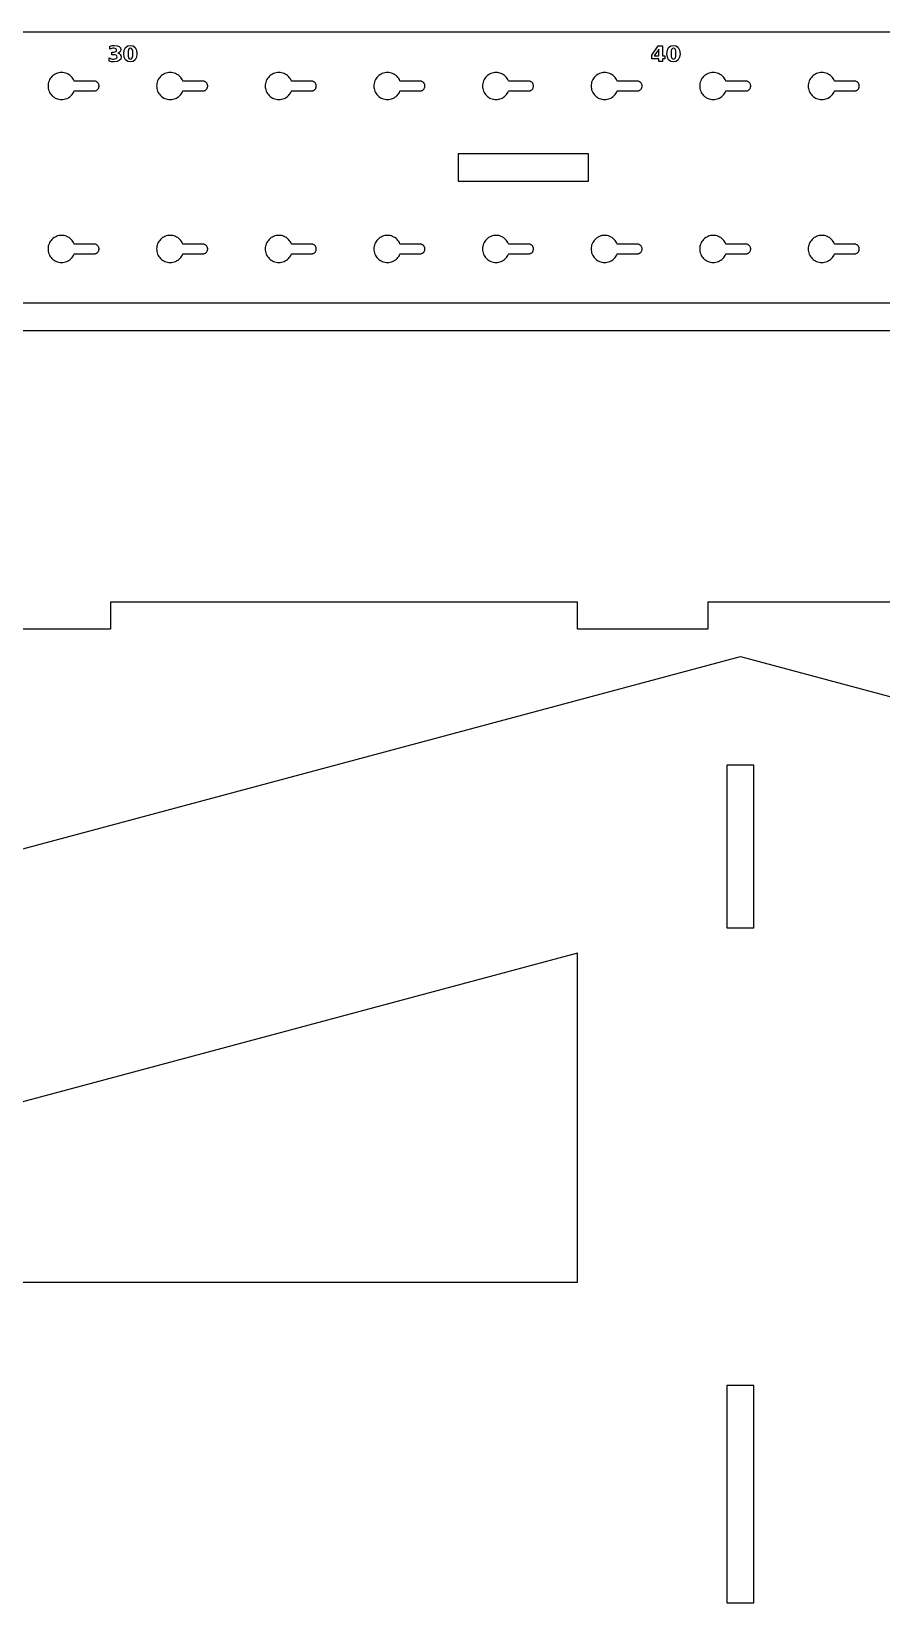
# Model space of a CAD drawing. Header units: millimetres. Extents: x 12 to 872, y 12 to 563.
# Drawn here: x 312 to 468.4, y 271 to 562.7 of the extents above; entities that cross this region are included whole.
import ezdxf

# ---------------------------------------------------------------- set-up
doc = ezdxf.new("R2010")
doc.units = ezdxf.units.MM
doc.layers.add('CUT', color=1, linetype='Continuous')
doc.layers.add('ENGRAVE', color=5, linetype='Continuous')

msp = doc.modelspace()

# ---------------------------------------------------------------- linework, layer by layer
at = {"layer": 'CUT', "color": 1}
for points in [[(12.5, 557.72), (17.5, 557.72), (17.5, 562.72), (757.5, 562.72), (757.5, 557.72), (762.5, 557.72), (762.5, 517.72), (757.5, 517.72), (757.5, 512.72), (17.5, 512.72), (17.5, 517.72), (12.5, 517.72)], [(319.09, 550.79), (319.27, 550.95), (319.43, 551.13), (319.58, 551.33), (319.7, 551.54), (319.81, 551.76), (319.83, 551.82), (323.5, 551.82), (323.59, 551.82), (323.68, 551.84), (323.76, 551.86), (323.84, 551.89), (323.92, 551.92), (324, 551.97), (324.07, 552.02), (324.14, 552.08), (324.2, 552.15), (324.25, 552.22), (324.29, 552.29), (324.33, 552.37), (324.36, 552.46), (324.38, 552.54), (324.4, 552.63), (324.4, 552.72), (324.4, 552.81), (324.38, 552.89), (324.36, 552.98), (324.33, 553.06), (324.29, 553.14), (324.25, 553.22), (324.2, 553.29), (324.14, 553.35), (324.07, 553.41), (324, 553.47), (323.92, 553.51), (323.84, 553.55), (323.76, 553.58), (323.68, 553.6), (323.59, 553.61), (323.5, 553.62), (319.83, 553.62), (319.81, 553.67), (319.7, 553.9), (319.58, 554.11), (319.43, 554.3), (319.27, 554.49), (319.09, 554.65), (318.89, 554.8), (318.68, 554.92), (318.46, 555.03), (318.23, 555.11), (317.99, 555.17), (317.75, 555.21), (317.5, 555.22), (317.25, 555.21), (317.01, 555.17), (316.77, 555.11), (316.54, 555.03), (316.32, 554.92), (316.11, 554.8), (315.91, 554.65), (315.73, 554.49), (315.57, 554.3), (315.42, 554.11), (315.3, 553.9), (315.19, 553.67), (315.11, 553.44), (315.05, 553.21), (315.01, 552.96), (315, 552.72), (315.01, 552.47), (315.05, 552.23), (315.11, 551.99), (315.19, 551.76), (315.3, 551.54), (315.42, 551.33), (315.57, 551.13), (315.73, 550.95), (315.91, 550.79), (316.11, 550.64), (316.32, 550.51), (316.54, 550.41), (316.77, 550.33), (317.01, 550.27), (317.25, 550.23), (317.5, 550.22), (317.75, 550.23), (317.99, 550.27), (318.23, 550.33), (318.46, 550.41), (318.68, 550.51), (318.89, 550.64)], [(339.09, 550.79), (339.27, 550.95), (339.43, 551.13), (339.58, 551.33), (339.7, 551.54), (339.81, 551.76), (339.83, 551.82), (343.5, 551.82), (343.59, 551.82), (343.68, 551.84), (343.76, 551.86), (343.84, 551.89), (343.92, 551.92), (344, 551.97), (344.07, 552.02), (344.14, 552.08), (344.2, 552.15), (344.25, 552.22), (344.29, 552.29), (344.33, 552.37), (344.36, 552.46), (344.38, 552.54), (344.4, 552.63), (344.4, 552.72), (344.4, 552.81), (344.38, 552.89), (344.36, 552.98), (344.33, 553.06), (344.29, 553.14), (344.25, 553.22), (344.2, 553.29), (344.14, 553.35), (344.07, 553.41), (344, 553.47), (343.92, 553.51), (343.84, 553.55), (343.76, 553.58), (343.68, 553.6), (343.59, 553.61), (343.5, 553.62), (339.83, 553.62), (339.81, 553.67), (339.7, 553.9), (339.58, 554.11), (339.43, 554.3), (339.27, 554.49), (339.09, 554.65), (338.89, 554.8), (338.68, 554.92), (338.46, 555.03), (338.23, 555.11), (337.99, 555.17), (337.75, 555.21), (337.5, 555.22), (337.25, 555.21), (337.01, 555.17), (336.77, 555.11), (336.54, 555.03), (336.32, 554.92), (336.11, 554.8), (335.91, 554.65), (335.73, 554.49), (335.57, 554.3), (335.42, 554.11), (335.3, 553.9), (335.19, 553.67), (335.11, 553.44), (335.05, 553.21), (335.01, 552.96), (335, 552.72), (335.01, 552.47), (335.05, 552.23), (335.11, 551.99), (335.19, 551.76), (335.3, 551.54), (335.42, 551.33), (335.57, 551.13), (335.73, 550.95), (335.91, 550.79), (336.11, 550.64), (336.32, 550.51), (336.54, 550.41), (336.77, 550.33), (337.01, 550.27), (337.25, 550.23), (337.5, 550.22), (337.75, 550.23), (337.99, 550.27), (338.23, 550.33), (338.46, 550.41), (338.68, 550.51), (338.89, 550.64)], [(359.09, 550.79), (359.27, 550.95), (359.43, 551.13), (359.58, 551.33), (359.7, 551.54), (359.81, 551.76), (359.83, 551.82), (363.5, 551.82), (363.59, 551.82), (363.68, 551.84), (363.76, 551.86), (363.84, 551.89), (363.92, 551.92), (364, 551.97), (364.07, 552.02), (364.14, 552.08), (364.2, 552.15), (364.25, 552.22), (364.29, 552.29), (364.33, 552.37), (364.36, 552.46), (364.38, 552.54), (364.4, 552.63), (364.4, 552.72), (364.4, 552.81), (364.38, 552.89), (364.36, 552.98), (364.33, 553.06), (364.29, 553.14), (364.25, 553.22), (364.2, 553.29), (364.14, 553.35), (364.07, 553.41), (364, 553.47), (363.92, 553.51), (363.84, 553.55), (363.76, 553.58), (363.68, 553.6), (363.59, 553.61), (363.5, 553.62), (359.83, 553.62), (359.81, 553.67), (359.7, 553.9), (359.58, 554.11), (359.43, 554.3), (359.27, 554.49), (359.09, 554.65), (358.89, 554.8), (358.68, 554.92), (358.46, 555.03), (358.23, 555.11), (357.99, 555.17), (357.75, 555.21), (357.5, 555.22), (357.25, 555.21), (357.01, 555.17), (356.77, 555.11), (356.54, 555.03), (356.32, 554.92), (356.11, 554.8), (355.91, 554.65), (355.73, 554.49), (355.57, 554.3), (355.42, 554.11), (355.3, 553.9), (355.19, 553.67), (355.11, 553.44), (355.05, 553.21), (355.01, 552.96), (355, 552.72), (355.01, 552.47), (355.05, 552.23), (355.11, 551.99), (355.19, 551.76), (355.3, 551.54), (355.42, 551.33), (355.57, 551.13), (355.73, 550.95), (355.91, 550.79), (356.11, 550.64), (356.32, 550.51), (356.54, 550.41), (356.77, 550.33), (357.01, 550.27), (357.25, 550.23), (357.5, 550.22), (357.75, 550.23), (357.99, 550.27), (358.23, 550.33), (358.46, 550.41), (358.68, 550.51), (358.89, 550.64)], [(378.89, 550.64), (379.09, 550.79), (379.27, 550.95), (379.43, 551.13), (379.58, 551.33), (379.7, 551.54), (379.81, 551.76), (379.83, 551.82), (383.5, 551.82), (383.59, 551.82), (383.68, 551.84), (383.76, 551.86), (383.84, 551.89), (383.92, 551.92), (384, 551.97), (384.07, 552.02), (384.14, 552.08), (384.2, 552.15), (384.25, 552.22), (384.29, 552.29), (384.33, 552.37), (384.36, 552.46), (384.38, 552.54), (384.4, 552.63), (384.4, 552.72), (384.4, 552.81), (384.38, 552.89), (384.36, 552.98), (384.33, 553.06), (384.29, 553.14), (384.25, 553.22), (384.2, 553.29), (384.14, 553.35), (384.07, 553.41), (384, 553.47), (383.92, 553.51), (383.84, 553.55), (383.76, 553.58), (383.68, 553.6), (383.59, 553.61), (383.5, 553.62), (379.83, 553.62), (379.81, 553.67), (379.7, 553.9), (379.58, 554.11), (379.43, 554.3), (379.27, 554.49), (379.09, 554.65), (378.89, 554.8), (378.68, 554.92), (378.46, 555.03), (378.23, 555.11), (377.99, 555.17), (377.75, 555.21), (377.5, 555.22), (377.25, 555.21), (377.01, 555.17), (376.77, 555.11), (376.54, 555.03), (376.32, 554.92), (376.11, 554.8), (375.91, 554.65), (375.73, 554.49), (375.57, 554.3), (375.42, 554.11), (375.3, 553.9), (375.19, 553.67), (375.11, 553.44), (375.05, 553.21), (375.01, 552.96), (375, 552.72), (375.01, 552.47), (375.05, 552.23), (375.11, 551.99), (375.19, 551.76), (375.3, 551.54), (375.42, 551.33), (375.57, 551.13), (375.73, 550.95), (375.91, 550.79), (376.11, 550.64), (376.32, 550.51), (376.54, 550.41), (376.77, 550.33), (377.01, 550.27), (377.25, 550.23), (377.5, 550.22), (377.75, 550.23), (377.99, 550.27), (378.23, 550.33), (378.46, 550.41), (378.68, 550.51)], [(398.89, 550.64), (399.09, 550.79), (399.27, 550.95), (399.43, 551.13), (399.58, 551.33), (399.7, 551.54), (399.81, 551.76), (399.83, 551.82), (403.5, 551.82), (403.59, 551.82), (403.68, 551.84), (403.76, 551.86), (403.84, 551.89), (403.92, 551.92), (404, 551.97), (404.07, 552.02), (404.14, 552.08), (404.2, 552.15), (404.25, 552.22), (404.29, 552.29), (404.33, 552.37), (404.36, 552.46), (404.38, 552.54), (404.4, 552.63), (404.4, 552.72), (404.4, 552.81), (404.38, 552.89), (404.36, 552.98), (404.33, 553.06), (404.29, 553.14), (404.25, 553.22), (404.2, 553.29), (404.14, 553.35), (404.07, 553.41), (404, 553.47), (403.92, 553.51), (403.84, 553.55), (403.76, 553.58), (403.68, 553.6), (403.59, 553.61), (403.5, 553.62), (399.83, 553.62), (399.81, 553.67), (399.7, 553.9), (399.58, 554.11), (399.43, 554.3), (399.27, 554.49), (399.09, 554.65), (398.89, 554.8), (398.68, 554.92), (398.46, 555.03), (398.23, 555.11), (397.99, 555.17), (397.75, 555.21), (397.5, 555.22), (397.25, 555.21), (397.01, 555.17), (396.77, 555.11), (396.54, 555.03), (396.32, 554.92), (396.11, 554.8), (395.91, 554.65), (395.73, 554.49), (395.57, 554.3), (395.42, 554.11), (395.3, 553.9), (395.19, 553.67), (395.11, 553.44), (395.05, 553.21), (395.01, 552.96), (395, 552.72), (395.01, 552.47), (395.05, 552.23), (395.11, 551.99), (395.19, 551.76), (395.3, 551.54), (395.42, 551.33), (395.57, 551.13), (395.73, 550.95), (395.91, 550.79), (396.11, 550.64), (396.32, 550.51), (396.54, 550.41), (396.77, 550.33), (397.01, 550.27), (397.25, 550.23), (397.5, 550.22), (397.75, 550.23), (397.99, 550.27), (398.23, 550.33), (398.46, 550.41), (398.68, 550.51)], [(419.09, 550.79), (419.27, 550.95), (419.43, 551.13), (419.58, 551.33), (419.7, 551.54), (419.81, 551.76), (419.83, 551.82), (423.5, 551.82), (423.59, 551.82), (423.68, 551.84), (423.76, 551.86), (423.84, 551.89), (423.92, 551.92), (424, 551.97), (424.07, 552.02), (424.14, 552.08), (424.2, 552.15), (424.25, 552.22), (424.29, 552.29), (424.33, 552.37), (424.36, 552.46), (424.38, 552.54), (424.4, 552.63), (424.4, 552.72), (424.4, 552.81), (424.38, 552.89), (424.36, 552.98), (424.33, 553.06), (424.29, 553.14), (424.25, 553.22), (424.2, 553.29), (424.14, 553.35), (424.07, 553.41), (424, 553.47), (423.92, 553.51), (423.84, 553.55), (423.76, 553.58), (423.68, 553.6), (423.59, 553.61), (423.5, 553.62), (419.83, 553.62), (419.81, 553.67), (419.7, 553.9), (419.58, 554.11), (419.43, 554.3), (419.27, 554.49), (419.09, 554.65), (418.89, 554.8), (418.68, 554.92), (418.46, 555.03), (418.23, 555.11), (417.99, 555.17), (417.75, 555.21), (417.5, 555.22), (417.25, 555.21), (417.01, 555.17), (416.77, 555.11), (416.54, 555.03), (416.32, 554.92), (416.11, 554.8), (415.91, 554.65), (415.73, 554.49), (415.57, 554.3), (415.42, 554.11), (415.3, 553.9), (415.19, 553.67), (415.11, 553.44), (415.05, 553.21), (415.01, 552.96), (415, 552.72), (415.01, 552.47), (415.05, 552.23), (415.11, 551.99), (415.19, 551.76), (415.3, 551.54), (415.42, 551.33), (415.57, 551.13), (415.73, 550.95), (415.91, 550.79), (416.11, 550.64), (416.32, 550.51), (416.54, 550.41), (416.77, 550.33), (417.01, 550.27), (417.25, 550.23), (417.5, 550.22), (417.75, 550.23), (417.99, 550.27), (418.23, 550.33), (418.46, 550.41), (418.68, 550.51), (418.89, 550.64)], [(439.09, 550.79), (439.27, 550.95), (439.43, 551.13), (439.58, 551.33), (439.7, 551.54), (439.81, 551.76), (439.83, 551.82), (443.5, 551.82), (443.59, 551.82), (443.68, 551.84), (443.76, 551.86), (443.84, 551.89), (443.92, 551.92), (444, 551.97), (444.07, 552.02), (444.14, 552.08), (444.2, 552.15), (444.25, 552.22), (444.29, 552.29), (444.33, 552.37), (444.36, 552.46), (444.38, 552.54), (444.4, 552.63), (444.4, 552.72), (444.4, 552.81), (444.38, 552.89), (444.36, 552.98), (444.33, 553.06), (444.29, 553.14), (444.25, 553.22), (444.2, 553.29), (444.14, 553.35), (444.07, 553.41), (444, 553.47), (443.92, 553.51), (443.84, 553.55), (443.76, 553.58), (443.68, 553.6), (443.59, 553.61), (443.5, 553.62), (439.83, 553.62), (439.81, 553.67), (439.7, 553.9), (439.58, 554.11), (439.43, 554.3), (439.27, 554.49), (439.09, 554.65), (438.89, 554.8), (438.68, 554.92), (438.46, 555.03), (438.23, 555.11), (437.99, 555.17), (437.75, 555.21), (437.5, 555.22), (437.25, 555.21), (437.01, 555.17), (436.77, 555.11), (436.54, 555.03), (436.32, 554.92), (436.11, 554.8), (435.91, 554.65), (435.73, 554.49), (435.57, 554.3), (435.42, 554.11), (435.3, 553.9), (435.19, 553.67), (435.11, 553.44), (435.05, 553.21), (435.01, 552.96), (435, 552.72), (435.01, 552.47), (435.05, 552.23), (435.11, 551.99), (435.19, 551.76), (435.3, 551.54), (435.42, 551.33), (435.57, 551.13), (435.73, 550.95), (435.91, 550.79), (436.11, 550.64), (436.32, 550.51), (436.54, 550.41), (436.77, 550.33), (437.01, 550.27), (437.25, 550.23), (437.5, 550.22), (437.75, 550.23), (437.99, 550.27), (438.23, 550.33), (438.46, 550.41), (438.68, 550.51), (438.89, 550.64)], [(459.09, 550.79), (459.27, 550.95), (459.43, 551.13), (459.58, 551.33), (459.7, 551.54), (459.81, 551.76), (459.83, 551.82), (463.5, 551.82), (463.59, 551.82), (463.68, 551.84), (463.76, 551.86), (463.84, 551.89), (463.92, 551.92), (464, 551.97), (464.07, 552.02), (464.14, 552.08), (464.2, 552.15), (464.25, 552.22), (464.29, 552.29), (464.33, 552.37), (464.36, 552.46), (464.38, 552.54), (464.4, 552.63), (464.4, 552.72), (464.4, 552.81), (464.38, 552.89), (464.36, 552.98), (464.33, 553.06), (464.29, 553.14), (464.25, 553.22), (464.2, 553.29), (464.14, 553.35), (464.07, 553.41), (464, 553.47), (463.92, 553.51), (463.84, 553.55), (463.76, 553.58), (463.68, 553.6), (463.59, 553.61), (463.5, 553.62), (459.83, 553.62), (459.81, 553.67), (459.7, 553.9), (459.58, 554.11), (459.43, 554.3), (459.27, 554.49), (459.09, 554.65), (458.89, 554.8), (458.68, 554.92), (458.46, 555.03), (458.23, 555.11), (457.99, 555.17), (457.75, 555.21), (457.5, 555.22), (457.25, 555.21), (457.01, 555.17), (456.77, 555.11), (456.54, 555.03), (456.32, 554.92), (456.11, 554.8), (455.91, 554.65), (455.73, 554.49), (455.57, 554.3), (455.42, 554.11), (455.3, 553.9), (455.19, 553.67), (455.11, 553.44), (455.05, 553.21), (455.01, 552.96), (455, 552.72), (455.01, 552.47), (455.05, 552.23), (455.11, 551.99), (455.19, 551.76), (455.3, 551.54), (455.42, 551.33), (455.57, 551.13), (455.73, 550.95), (455.91, 550.79), (456.11, 550.64), (456.32, 550.51), (456.54, 550.41), (456.77, 550.33), (457.01, 550.27), (457.25, 550.23), (457.5, 550.22), (457.75, 550.23), (457.99, 550.27), (458.23, 550.33), (458.46, 550.41), (458.68, 550.51), (458.89, 550.64)], [(390.5, 540.22), (390.5, 535.22), (414.5, 535.22), (414.5, 540.22)], [(319.09, 520.79), (319.27, 520.95), (319.43, 521.13), (319.58, 521.33), (319.7, 521.54), (319.81, 521.76), (319.83, 521.82), (323.5, 521.82), (323.59, 521.82), (323.68, 521.84), (323.76, 521.86), (323.84, 521.89), (323.92, 521.92), (324, 521.97), (324.07, 522.02), (324.14, 522.08), (324.2, 522.15), (324.25, 522.22), (324.29, 522.29), (324.33, 522.37), (324.36, 522.46), (324.38, 522.54), (324.4, 522.63), (324.4, 522.72), (324.4, 522.81), (324.38, 522.89), (324.36, 522.98), (324.33, 523.06), (324.29, 523.14), (324.25, 523.22), (324.2, 523.29), (324.14, 523.35), (324.07, 523.41), (324, 523.47), (323.92, 523.51), (323.84, 523.55), (323.76, 523.58), (323.68, 523.6), (323.59, 523.61), (323.5, 523.62), (319.83, 523.62), (319.81, 523.67), (319.7, 523.9), (319.58, 524.11), (319.43, 524.3), (319.27, 524.49), (319.09, 524.65), (318.89, 524.8), (318.68, 524.92), (318.46, 525.03), (318.23, 525.11), (317.99, 525.17), (317.75, 525.21), (317.5, 525.22), (317.25, 525.21), (317.01, 525.17), (316.77, 525.11), (316.54, 525.03), (316.32, 524.92), (316.11, 524.8), (315.91, 524.65), (315.73, 524.49), (315.57, 524.3), (315.42, 524.11), (315.3, 523.9), (315.19, 523.67), (315.11, 523.44), (315.05, 523.21), (315.01, 522.96), (315, 522.72), (315.01, 522.47), (315.05, 522.23), (315.11, 521.99), (315.19, 521.76), (315.3, 521.54), (315.42, 521.33), (315.57, 521.13), (315.73, 520.95), (315.91, 520.79), (316.11, 520.64), (316.32, 520.51), (316.54, 520.41), (316.77, 520.33), (317.01, 520.27), (317.25, 520.23), (317.5, 520.22), (317.75, 520.23), (317.99, 520.27), (318.23, 520.33), (318.46, 520.41), (318.68, 520.51), (318.89, 520.64)], [(338.89, 520.64), (339.09, 520.79), (339.27, 520.95), (339.43, 521.13), (339.58, 521.33), (339.7, 521.54), (339.81, 521.76), (339.83, 521.82), (343.5, 521.82), (343.59, 521.82), (343.68, 521.84), (343.76, 521.86), (343.84, 521.89), (343.92, 521.92), (344, 521.97), (344.07, 522.02), (344.14, 522.08), (344.2, 522.15), (344.25, 522.22), (344.29, 522.29), (344.33, 522.37), (344.36, 522.46), (344.38, 522.54), (344.4, 522.63), (344.4, 522.72), (344.4, 522.81), (344.38, 522.89), (344.36, 522.98), (344.33, 523.06), (344.29, 523.14), (344.25, 523.22), (344.2, 523.29), (344.14, 523.35), (344.07, 523.41), (344, 523.47), (343.92, 523.51), (343.84, 523.55), (343.76, 523.58), (343.68, 523.6), (343.59, 523.61), (343.5, 523.62), (339.83, 523.62), (339.81, 523.67), (339.7, 523.9), (339.58, 524.11), (339.43, 524.3), (339.27, 524.49), (339.09, 524.65), (338.89, 524.8), (338.68, 524.92), (338.46, 525.03), (338.23, 525.11), (337.99, 525.17), (337.75, 525.21), (337.5, 525.22), (337.25, 525.21), (337.01, 525.17), (336.77, 525.11), (336.54, 525.03), (336.32, 524.92), (336.11, 524.8), (335.91, 524.65), (335.73, 524.49), (335.57, 524.3), (335.42, 524.11), (335.3, 523.9), (335.19, 523.67), (335.11, 523.44), (335.05, 523.21), (335.01, 522.96), (335, 522.72), (335.01, 522.47), (335.05, 522.23), (335.11, 521.99), (335.19, 521.76), (335.3, 521.54), (335.42, 521.33), (335.57, 521.13), (335.73, 520.95), (335.91, 520.79), (336.11, 520.64), (336.32, 520.51), (336.54, 520.41), (336.77, 520.33), (337.01, 520.27), (337.25, 520.23), (337.5, 520.22), (337.75, 520.23), (337.99, 520.27), (338.23, 520.33), (338.46, 520.41), (338.68, 520.51)], [(359.09, 520.79), (359.27, 520.95), (359.43, 521.13), (359.58, 521.33), (359.7, 521.54), (359.81, 521.76), (359.83, 521.82), (363.5, 521.82), (363.59, 521.82), (363.68, 521.84), (363.76, 521.86), (363.84, 521.89), (363.92, 521.92), (364, 521.97), (364.07, 522.02), (364.14, 522.08), (364.2, 522.15), (364.25, 522.22), (364.29, 522.29), (364.33, 522.37), (364.36, 522.46), (364.38, 522.54), (364.4, 522.63), (364.4, 522.72), (364.4, 522.81), (364.38, 522.89), (364.36, 522.98), (364.33, 523.06), (364.29, 523.14), (364.25, 523.22), (364.2, 523.29), (364.14, 523.35), (364.07, 523.41), (364, 523.47), (363.92, 523.51), (363.84, 523.55), (363.76, 523.58), (363.68, 523.6), (363.59, 523.61), (363.5, 523.62), (359.83, 523.62), (359.81, 523.67), (359.7, 523.9), (359.58, 524.11), (359.43, 524.3), (359.27, 524.49), (359.09, 524.65), (358.89, 524.8), (358.68, 524.92), (358.46, 525.03), (358.23, 525.11), (357.99, 525.17), (357.75, 525.21), (357.5, 525.22), (357.25, 525.21), (357.01, 525.17), (356.77, 525.11), (356.54, 525.03), (356.32, 524.92), (356.11, 524.8), (355.91, 524.65), (355.73, 524.49), (355.57, 524.3), (355.42, 524.11), (355.3, 523.9), (355.19, 523.67), (355.11, 523.44), (355.05, 523.21), (355.01, 522.96), (355, 522.72), (355.01, 522.47), (355.05, 522.23), (355.11, 521.99), (355.19, 521.76), (355.3, 521.54), (355.42, 521.33), (355.57, 521.13), (355.73, 520.95), (355.91, 520.79), (356.11, 520.64), (356.32, 520.51), (356.54, 520.41), (356.77, 520.33), (357.01, 520.27), (357.25, 520.23), (357.5, 520.22), (357.75, 520.23), (357.99, 520.27), (358.23, 520.33), (358.46, 520.41), (358.68, 520.51), (358.89, 520.64)], [(379.09, 520.79), (379.27, 520.95), (379.43, 521.13), (379.58, 521.33), (379.7, 521.54), (379.81, 521.76), (379.83, 521.82), (383.5, 521.82), (383.59, 521.82), (383.68, 521.84), (383.76, 521.86), (383.84, 521.89), (383.92, 521.92), (384, 521.97), (384.07, 522.02), (384.14, 522.08), (384.2, 522.15), (384.25, 522.22), (384.29, 522.29), (384.33, 522.37), (384.36, 522.46), (384.38, 522.54), (384.4, 522.63), (384.4, 522.72), (384.4, 522.81), (384.38, 522.89), (384.36, 522.98), (384.33, 523.06), (384.29, 523.14), (384.25, 523.22), (384.2, 523.29), (384.14, 523.35), (384.07, 523.41), (384, 523.47), (383.92, 523.51), (383.84, 523.55), (383.76, 523.58), (383.68, 523.6), (383.59, 523.61), (383.5, 523.62), (379.83, 523.62), (379.81, 523.67), (379.7, 523.9), (379.58, 524.11), (379.43, 524.3), (379.27, 524.49), (379.09, 524.65), (378.89, 524.8), (378.68, 524.92), (378.46, 525.03), (378.23, 525.11), (377.99, 525.17), (377.75, 525.21), (377.5, 525.22), (377.25, 525.21), (377.01, 525.17), (376.77, 525.11), (376.54, 525.03), (376.32, 524.92), (376.11, 524.8), (375.91, 524.65), (375.73, 524.49), (375.57, 524.3), (375.42, 524.11), (375.3, 523.9), (375.19, 523.67), (375.11, 523.44), (375.05, 523.21), (375.01, 522.96), (375, 522.72), (375.01, 522.47), (375.05, 522.23), (375.11, 521.99), (375.19, 521.76), (375.3, 521.54), (375.42, 521.33), (375.57, 521.13), (375.73, 520.95), (375.91, 520.79), (376.11, 520.64), (376.32, 520.51), (376.54, 520.41), (376.77, 520.33), (377.01, 520.27), (377.25, 520.23), (377.5, 520.22), (377.75, 520.23), (377.99, 520.27), (378.23, 520.33), (378.46, 520.41), (378.68, 520.51), (378.89, 520.64)], [(399.09, 520.79), (399.27, 520.95), (399.43, 521.13), (399.58, 521.33), (399.7, 521.54), (399.81, 521.76), (399.83, 521.82), (403.5, 521.82), (403.59, 521.82), (403.68, 521.84), (403.76, 521.86), (403.84, 521.89), (403.92, 521.92), (404, 521.97), (404.07, 522.02), (404.14, 522.08), (404.2, 522.15), (404.25, 522.22), (404.29, 522.29), (404.33, 522.37), (404.36, 522.46), (404.38, 522.54), (404.4, 522.63), (404.4, 522.72), (404.4, 522.81), (404.38, 522.89), (404.36, 522.98), (404.33, 523.06), (404.29, 523.14), (404.25, 523.22), (404.2, 523.29), (404.14, 523.35), (404.07, 523.41), (404, 523.47), (403.92, 523.51), (403.84, 523.55), (403.76, 523.58), (403.68, 523.6), (403.59, 523.61), (403.5, 523.62), (399.83, 523.62), (399.81, 523.67), (399.7, 523.9), (399.58, 524.11), (399.43, 524.3), (399.27, 524.49), (399.09, 524.65), (398.89, 524.8), (398.68, 524.92), (398.46, 525.03), (398.23, 525.11), (397.99, 525.17), (397.75, 525.21), (397.5, 525.22), (397.25, 525.21), (397.01, 525.17), (396.77, 525.11), (396.54, 525.03), (396.32, 524.92), (396.11, 524.8), (395.91, 524.65), (395.73, 524.49), (395.57, 524.3), (395.42, 524.11), (395.3, 523.9), (395.19, 523.67), (395.11, 523.44), (395.05, 523.21), (395.01, 522.96), (395, 522.72), (395.01, 522.47), (395.05, 522.23), (395.11, 521.99), (395.19, 521.76), (395.3, 521.54), (395.42, 521.33), (395.57, 521.13), (395.73, 520.95), (395.91, 520.79), (396.11, 520.64), (396.32, 520.51), (396.54, 520.41), (396.77, 520.33), (397.01, 520.27), (397.25, 520.23), (397.5, 520.22), (397.75, 520.23), (397.99, 520.27), (398.23, 520.33), (398.46, 520.41), (398.68, 520.51), (398.89, 520.64)], [(418.89, 520.64), (419.09, 520.79), (419.27, 520.95), (419.43, 521.13), (419.58, 521.33), (419.7, 521.54), (419.81, 521.76), (419.83, 521.82), (423.5, 521.82), (423.59, 521.82), (423.68, 521.84), (423.76, 521.86), (423.84, 521.89), (423.92, 521.92), (424, 521.97), (424.07, 522.02), (424.14, 522.08), (424.2, 522.15), (424.25, 522.22), (424.29, 522.29), (424.33, 522.37), (424.36, 522.46), (424.38, 522.54), (424.4, 522.63), (424.4, 522.72), (424.4, 522.81), (424.38, 522.89), (424.36, 522.98), (424.33, 523.06), (424.29, 523.14), (424.25, 523.22), (424.2, 523.29), (424.14, 523.35), (424.07, 523.41), (424, 523.47), (423.92, 523.51), (423.84, 523.55), (423.76, 523.58), (423.68, 523.6), (423.59, 523.61), (423.5, 523.62), (419.83, 523.62), (419.81, 523.67), (419.7, 523.9), (419.58, 524.11), (419.43, 524.3), (419.27, 524.49), (419.09, 524.65), (418.89, 524.8), (418.68, 524.92), (418.46, 525.03), (418.23, 525.11), (417.99, 525.17), (417.75, 525.21), (417.5, 525.22), (417.25, 525.21), (417.01, 525.17), (416.77, 525.11), (416.54, 525.03), (416.32, 524.92), (416.11, 524.8), (415.91, 524.65), (415.73, 524.49), (415.57, 524.3), (415.42, 524.11), (415.3, 523.9), (415.19, 523.67), (415.11, 523.44), (415.05, 523.21), (415.01, 522.96), (415, 522.72), (415.01, 522.47), (415.05, 522.23), (415.11, 521.99), (415.19, 521.76), (415.3, 521.54), (415.42, 521.33), (415.57, 521.13), (415.73, 520.95), (415.91, 520.79), (416.11, 520.64), (416.32, 520.51), (416.54, 520.41), (416.77, 520.33), (417.01, 520.27), (417.25, 520.23), (417.5, 520.22), (417.75, 520.23), (417.99, 520.27), (418.23, 520.33), (418.46, 520.41), (418.68, 520.51)], [(438.89, 520.64), (439.09, 520.79), (439.27, 520.95), (439.43, 521.13), (439.58, 521.33), (439.7, 521.54), (439.81, 521.76), (439.83, 521.82), (443.5, 521.82), (443.59, 521.82), (443.68, 521.84), (443.76, 521.86), (443.84, 521.89), (443.92, 521.92), (444, 521.97), (444.07, 522.02), (444.14, 522.08), (444.2, 522.15), (444.25, 522.22), (444.29, 522.29), (444.33, 522.37), (444.36, 522.46), (444.38, 522.54), (444.4, 522.63), (444.4, 522.72), (444.4, 522.81), (444.38, 522.89), (444.36, 522.98), (444.33, 523.06), (444.29, 523.14), (444.25, 523.22), (444.2, 523.29), (444.14, 523.35), (444.07, 523.41), (444, 523.47), (443.92, 523.51), (443.84, 523.55), (443.76, 523.58), (443.68, 523.6), (443.59, 523.61), (443.5, 523.62), (439.83, 523.62), (439.81, 523.67), (439.7, 523.9), (439.58, 524.11), (439.43, 524.3), (439.27, 524.49), (439.09, 524.65), (438.89, 524.8), (438.68, 524.92), (438.46, 525.03), (438.23, 525.11), (437.99, 525.17), (437.75, 525.21), (437.5, 525.22), (437.25, 525.21), (437.01, 525.17), (436.77, 525.11), (436.54, 525.03), (436.32, 524.92), (436.11, 524.8), (435.91, 524.65), (435.73, 524.49), (435.57, 524.3), (435.42, 524.11), (435.3, 523.9), (435.19, 523.67), (435.11, 523.44), (435.05, 523.21), (435.01, 522.96), (435, 522.72), (435.01, 522.47), (435.05, 522.23), (435.11, 521.99), (435.19, 521.76), (435.3, 521.54), (435.42, 521.33), (435.57, 521.13), (435.73, 520.95), (435.91, 520.79), (436.11, 520.64), (436.32, 520.51), (436.54, 520.41), (436.77, 520.33), (437.01, 520.27), (437.25, 520.23), (437.5, 520.22), (437.75, 520.23), (437.99, 520.27), (438.23, 520.33), (438.46, 520.41), (438.68, 520.51)], [(459.09, 520.79), (459.27, 520.95), (459.43, 521.13), (459.58, 521.33), (459.7, 521.54), (459.81, 521.76), (459.83, 521.82), (463.5, 521.82), (463.59, 521.82), (463.68, 521.84), (463.76, 521.86), (463.84, 521.89), (463.92, 521.92), (464, 521.97), (464.07, 522.02), (464.14, 522.08), (464.2, 522.15), (464.25, 522.22), (464.29, 522.29), (464.33, 522.37), (464.36, 522.46), (464.38, 522.54), (464.4, 522.63), (464.4, 522.72), (464.4, 522.81), (464.38, 522.89), (464.36, 522.98), (464.33, 523.06), (464.29, 523.14), (464.25, 523.22), (464.2, 523.29), (464.14, 523.35), (464.07, 523.41), (464, 523.47), (463.92, 523.51), (463.84, 523.55), (463.76, 523.58), (463.68, 523.6), (463.59, 523.61), (463.5, 523.62), (459.83, 523.62), (459.81, 523.67), (459.7, 523.9), (459.58, 524.11), (459.43, 524.3), (459.27, 524.49), (459.09, 524.65), (458.89, 524.8), (458.68, 524.92), (458.46, 525.03), (458.23, 525.11), (457.99, 525.17), (457.75, 525.21), (457.5, 525.22), (457.25, 525.21), (457.01, 525.17), (456.77, 525.11), (456.54, 525.03), (456.32, 524.92), (456.11, 524.8), (455.91, 524.65), (455.73, 524.49), (455.57, 524.3), (455.42, 524.11), (455.3, 523.9), (455.19, 523.67), (455.11, 523.44), (455.05, 523.21), (455.01, 522.96), (455, 522.72), (455.01, 522.47), (455.05, 522.23), (455.11, 521.99), (455.19, 521.76), (455.3, 521.54), (455.42, 521.33), (455.57, 521.13), (455.73, 520.95), (455.91, 520.79), (456.11, 520.64), (456.32, 520.51), (456.54, 520.41), (456.77, 520.33), (457.01, 520.27), (457.25, 520.23), (457.5, 520.22), (457.75, 520.23), (457.99, 520.27), (458.23, 520.33), (458.46, 520.41), (458.68, 520.51), (458.89, 520.64)], [(445, 397.72), (445, 427.72), (440, 427.72), (440, 397.72)], [(412.5, 393.09), (186.37, 332.5), (412.5, 332.5)], [(445, 313.5), (440, 313.5), (440, 273.5), (445, 273.5)]]:
    msp.add_lwpolyline(points, close=True, dxfattribs=at)
for points in [[(522.5, 457.72), (436.5, 457.72), (436.5, 452.72), (412.5, 452.72), (412.5, 457.72), (326.5, 457.72), (326.5, 452.72), (302.5, 452.72), (302.5, 457.72), (216.5, 457.72), (216.5, 452.72), (192.5, 452.72), (192.5, 457.72), (106.5, 457.72), (106.5, 452.72), (82.5, 452.72), (82.5, 457.72), (39.5, 457.72), (39.5, 462.72), (12.5, 462.72), (12.5, 502.72), (39.5, 502.72), (39.5, 507.72), (779.5, 507.72)], [(472.5, 12.5), (451.04, 12.5), (456, 27.35), (429, 27.35), (433.96, 12.5), (412.5, 12.5), (412.5, 242.5), (72.5, 242.5), (72.5, 12.5), (51.04, 12.5), (56, 27.35), (29, 27.35), (33.96, 12.5), (12.5, 12.5), (12.5, 242.5), (12.5, 285.91), (12.5, 332.5), (442.5, 447.72), (872.5, 332.5)]]:
    msp.add_lwpolyline(points, dxfattribs=at)
at = {"layer": 'ENGRAVE', "color": 5}
for points in [[(327.86, 558.79), (328.12, 558.69), (328.31, 558.53), (328.43, 558.31), (328.46, 558.05), (328.38, 557.66), (328.13, 557.39), (327.72, 557.22), (327.16, 557.16), (326.94, 557.17), (326.71, 557.2), (326.49, 557.24), (326.27, 557.31), (326.27, 557.89), (326.48, 557.79), (326.69, 557.73), (326.89, 557.69), (327.1, 557.67), (327.36, 557.7), (327.55, 557.78), (327.67, 557.9), (327.71, 558.07), (327.67, 558.25), (327.55, 558.38), (327.35, 558.45), (327.07, 558.48), (326.77, 558.48), (326.77, 558.96), (327.08, 558.96), (327.33, 558.98), (327.51, 559.05), (327.61, 559.16), (327.64, 559.32), (327.61, 559.47), (327.51, 559.58), (327.35, 559.65), (327.13, 559.67), (326.95, 559.66), (326.76, 559.63), (326.58, 559.58), (326.39, 559.51), (326.39, 560.06), (326.61, 560.12), (326.83, 560.16), (327.05, 560.18), (327.26, 560.19), (327.76, 560.14), (328.11, 560), (328.33, 559.77), (328.4, 559.44), (328.36, 559.21), (328.26, 559.02), (328.09, 558.88)], [(331.38, 558.67), (331.3, 558.03), (331.06, 557.56), (330.68, 557.26), (330.18, 557.16), (329.67, 557.26), (329.29, 557.56), (329.05, 558.03), (328.97, 558.67), (329.05, 559.32), (329.29, 559.79), (329.67, 560.09), (330.18, 560.19), (330.68, 560.09), (331.06, 559.79), (331.3, 559.32)], [(427.35, 560.13), (428.18, 560.13), (428.18, 558.29), (428.6, 558.29), (428.6, 557.75), (428.18, 557.75), (428.18, 557.22), (427.47, 557.22), (427.47, 557.75), (426.18, 557.75), (426.18, 558.39)], [(431.38, 558.67), (431.3, 558.03), (431.06, 557.56), (430.68, 557.26), (430.18, 557.16), (429.67, 557.26), (429.29, 557.56), (429.05, 558.03), (428.97, 558.67), (429.05, 559.32), (429.29, 559.79), (429.67, 560.09), (430.18, 560.19), (430.68, 560.09), (431.06, 559.79), (431.3, 559.32)], [(330.62, 558.68), (330.6, 559.15), (330.52, 559.45), (330.38, 559.62), (330.18, 559.67), (329.97, 559.62), (329.83, 559.45), (329.75, 559.15), (329.73, 558.68), (329.75, 558.21), (329.83, 557.9), (329.97, 557.73), (330.18, 557.67), (330.38, 557.73), (330.52, 557.9), (330.6, 558.21)], [(427.47, 559.52), (426.65, 558.29), (427.47, 558.29)], [(430.62, 558.68), (430.6, 559.15), (430.52, 559.45), (430.38, 559.62), (430.18, 559.67), (429.97, 559.62), (429.83, 559.45), (429.75, 559.15), (429.73, 558.68), (429.75, 558.21), (429.83, 557.9), (429.97, 557.73), (430.18, 557.67), (430.38, 557.73), (430.52, 557.9), (430.6, 558.21)]]:
    msp.add_lwpolyline(points, close=True, dxfattribs=at)

doc.saveas('drawing.dxf')
